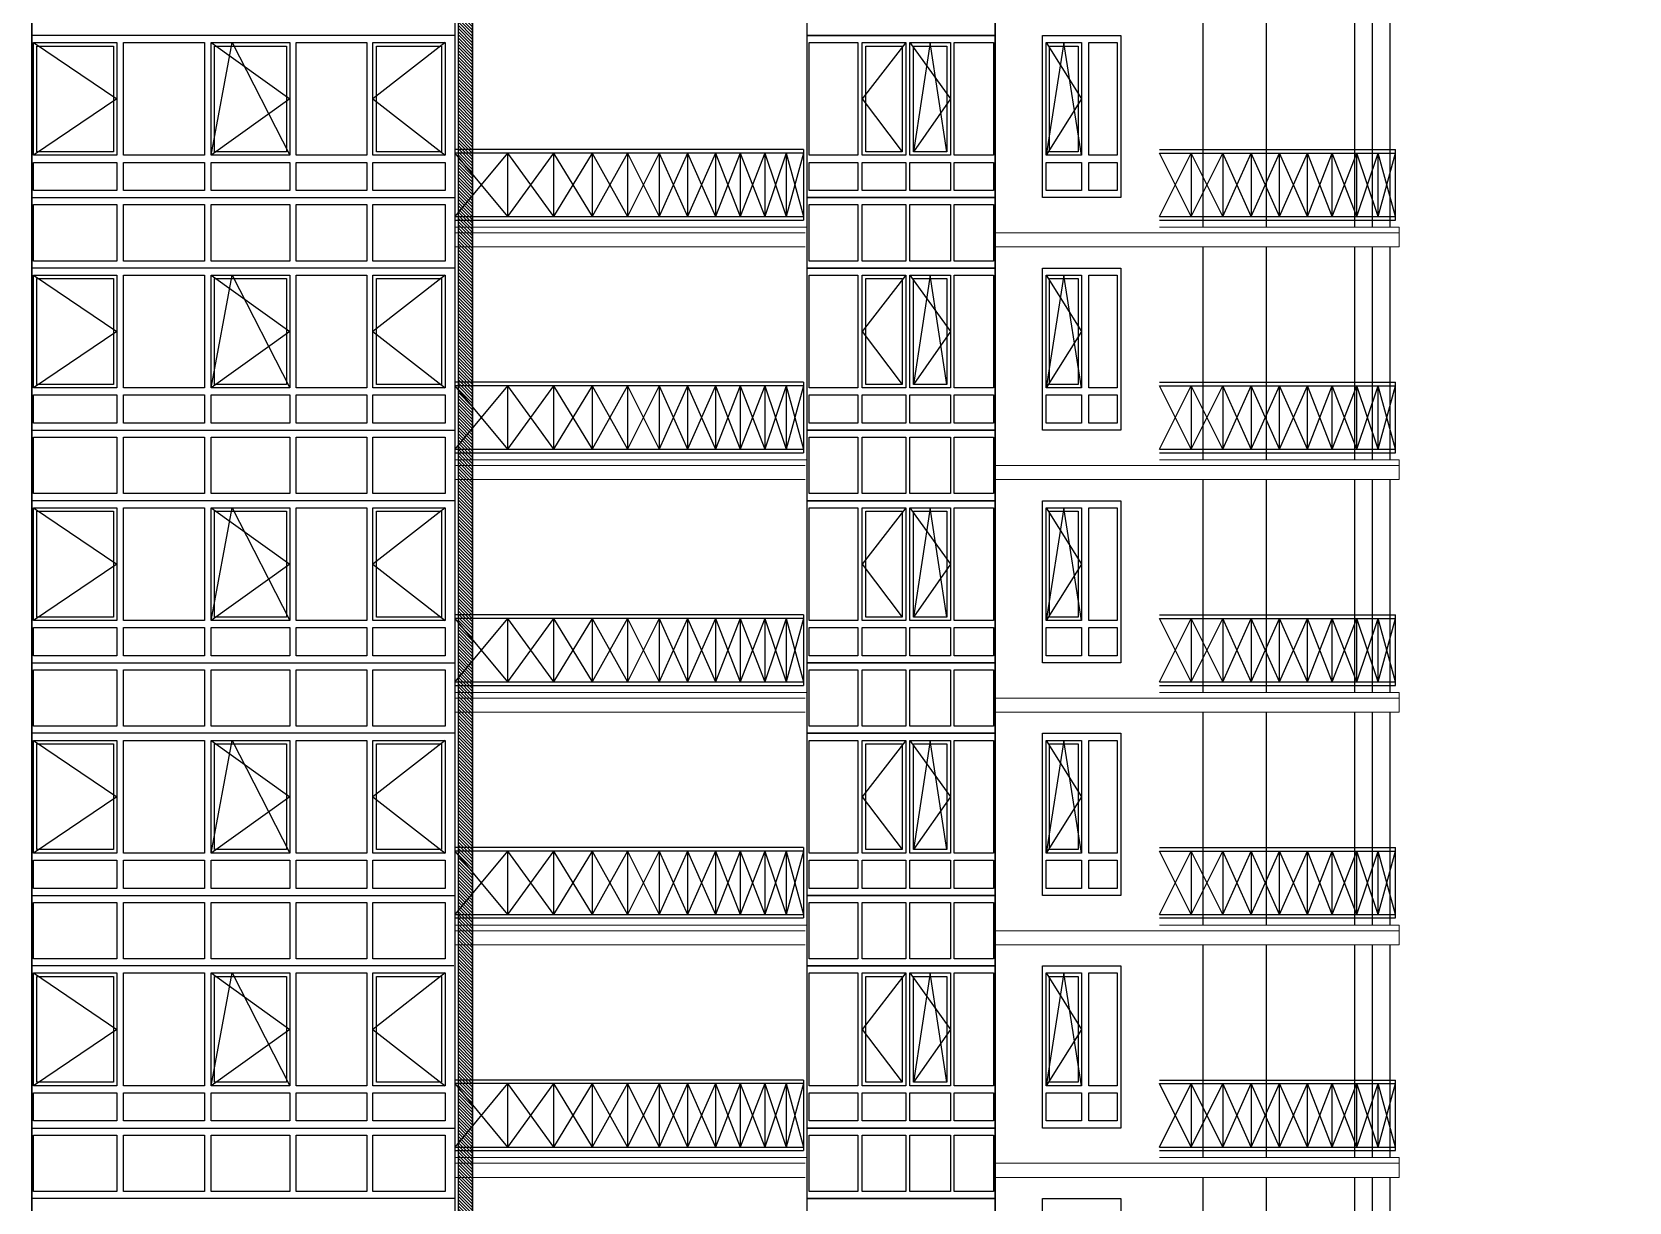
# Model space of a CAD drawing. Header units: inches. Extents: x -634 to 3638, y -6930911 to 5552.
# Drawn here: x 1497.06 to 1520.72, y 3491.44 to 3508.77 of the extents above; entities that cross this region are included whole.
import ezdxf

# ---------------------------------------------------------------- set-up
doc = ezdxf.new("R2010")
doc.units = ezdxf.units.IN
doc.header["$MEASUREMENT"] = 0
doc.linetypes.add('DASHED2', pattern=[9.525, 6.35, -3.175])
doc.layers.add('ELEV', color=134, linetype='Continuous', lineweight=18)
doc.layers.add('WALL_1', color=11, linetype='Continuous', lineweight=15)
for name, color, linetype in [('OGRAJDENIYE', 255, 'Continuous'), ('Okno', 150, 'Continuous'), ('WALL', 243, 'Continuous')]:
    doc.layers.add(name, color=color, linetype=linetype)

msp = doc.modelspace()

# ---------------------------------------------------------------- hatches: boundary and pattern name
at = {"layer": 'ELEV', "linetype": 'Continuous'}
h = msp.add_hatch(dxfattribs=at)
h.set_pattern_fill('ANSI31', color=256, scale=0.01044, style=0)
h.set_pattern_definition([(45, (1262.311104, 3366.587935), (-0.02343928418428, 0.02343928418428), [])])
edge = h.paths.add_edge_path()
edge.add_ellipse((1445.78234, 3471.96182), major_axis=(0, 6932302.83262), ratio=0.00000001506, start_angle=89.999976115149, end_angle=270.000023884851)
edge.add_line((1445.67794, 3474.85168), (1445.67794, 3528.48347))
edge.add_line((1445.67794, 3528.48347), (1445.88675, 3528.48347))
edge.add_line((1445.88675, 3528.48347), (1445.88675, 3474.85168))
h = msp.add_hatch(dxfattribs=at)
h.set_pattern_fill('ANSI31', color=256, scale=0.01044, angle=180, style=0)
h.set_pattern_definition([(135, (1624.855094, 3366.524892), (0.023439284, 0.023439284), [])])
h.paths.add_polyline_path([(1502.46179, 3523.15923), (1503.37319, 3522.87027), (1503.37319, 3474.78864), (1503.58199, 3474.78864), (1503.58199, 3523.02312), (1502.6706, 3523.31207)])

# ---------------------------------------------------------------- linework, layer by layer
at = {"layer": 'ELEV', "linetype": 'Continuous', "flags": 128}
for points in [[(1503.58199, 3523.02312, 0.02088, 0.02088, 0), (1503.58199, 3474.78864, 0, 0, 0)], [(1503.37319, 3522.87027, 0.02088, 0.02088, 0), (1503.37319, 3474.78864, 0, 0, 0)]]:
    msp.add_lwpolyline(points, format="xyseb", dxfattribs=at)
at = {"layer": 'OGRAJDENIYE', "color": 7}
for p, q in [((1508.48766, 3507.02848), (1503.31968, 3507.02848)), ((1508.48766, 3506.97628), (1503.31968, 3506.97628)), ((1504.10271, 3506.97628), (1503.31968, 3506.03665)), ((1503.31968, 3506.97628), (1504.10271, 3506.03665)), ((1504.10271, 3506.97628), (1504.10271, 3506.03665)), ((1504.78133, 3506.97628), (1504.10271, 3506.03665)), ((1504.10271, 3506.97628), (1504.78133, 3506.03665)), ((1504.78133, 3506.97628), (1504.78133, 3506.03665)), ((1504.78133, 3506.97628), (1505.35555, 3506.03665)), ((1505.35557, 3506.97626), (1504.78133, 3506.03665)), ((1505.35555, 3506.97628), (1505.35555, 3506.03665)), ((1505.87757, 3506.97628), (1505.35555, 3506.03665)), ((1505.35555, 3506.97628), (1505.87757, 3506.03665)), ((1505.87757, 3506.97628), (1505.87757, 3506.03665)), ((1506.34739, 3506.97628), (1505.87757, 3506.03665)), ((1505.87757, 3506.97628), (1506.34757, 3506.03722)), ((1506.34739, 3506.97628), (1506.34739, 3506.03665)), ((1506.765, 3506.97628), (1506.34739, 3506.03682)), ((1506.34739, 3506.97628), (1506.765, 3506.03665)), ((1506.765, 3506.97628), (1506.765, 3506.03665)), ((1507.18262, 3506.97628), (1506.765, 3506.03665)), ((1506.765, 3506.97628), (1507.18262, 3506.03665)), ((1507.18262, 3506.97628), (1507.18262, 3506.03665)), ((1507.54803, 3506.97628), (1507.18262, 3506.03665)), ((1507.18262, 3506.97628), (1507.54803, 3506.03665)), ((1507.54803, 3506.97628), (1507.54803, 3506.03665)), ((1507.91344, 3506.97628), (1507.54803, 3506.03665)), ((1507.54803, 3506.97628), (1507.91344, 3506.03665)), ((1507.91344, 3506.97628), (1507.91344, 3506.04478)), ((1508.22665, 3506.97628), (1507.91344, 3506.03665)), ((1507.91344, 3506.97628), (1508.22665, 3506.03665)), ((1508.22665, 3506.97628), (1508.22665, 3506.03665)), ((1508.48766, 3506.97628), (1508.22665, 3506.03665)), ((1508.22665, 3506.97628), (1508.48766, 3506.03665)), ((1508.48766, 3507.02848), (1508.48766, 3505.98445)), ((1503.31968, 3506.03665), (1508.48766, 3506.03665)), ((1503.31968, 3505.98445), (1508.48766, 3505.98445)), ((1508.48766, 3503.58316), (1503.31968, 3503.58316)), ((1508.48766, 3503.53096), (1503.31968, 3503.53096)), ((1504.10271, 3503.53096), (1503.31968, 3502.59133)), ((1503.31968, 3503.53096), (1504.10271, 3502.59133)), ((1504.10271, 3503.53096), (1504.10271, 3502.59133)), ((1504.78133, 3503.53096), (1504.10271, 3502.59133)), ((1504.10271, 3503.53096), (1504.78133, 3502.59133)), ((1504.78133, 3503.53096), (1504.78133, 3502.59133)), ((1504.78133, 3503.53096), (1505.35555, 3502.59133)), ((1505.35557, 3503.53094), (1504.78133, 3502.59133)), ((1505.35555, 3503.53096), (1505.35555, 3502.59133)), ((1505.87757, 3503.53096), (1505.35555, 3502.59133)), ((1505.35555, 3503.53096), (1505.87757, 3502.59133)), ((1505.87757, 3503.53096), (1505.87757, 3502.59133)), ((1506.34739, 3503.53096), (1505.87757, 3502.59133)), ((1505.87757, 3503.53096), (1506.34757, 3502.5919)), ((1506.34739, 3503.53096), (1506.34739, 3502.59133)), ((1506.765, 3503.53096), (1506.34739, 3502.5915)), ((1506.34739, 3503.53096), (1506.765, 3502.59133)), ((1506.765, 3503.53096), (1506.765, 3502.59133)), ((1507.18262, 3503.53096), (1506.765, 3502.59133)), ((1506.765, 3503.53096), (1507.18262, 3502.59133)), ((1507.18262, 3503.53096), (1507.18262, 3502.59133)), ((1507.54803, 3503.53096), (1507.18262, 3502.59133)), ((1507.18262, 3503.53096), (1507.54803, 3502.59133)), ((1507.54803, 3503.53096), (1507.54803, 3502.59133)), ((1507.91344, 3503.53096), (1507.54803, 3502.59133)), ((1507.54803, 3503.53096), (1507.91344, 3502.59133)), ((1507.91344, 3503.53096), (1507.91344, 3502.59946)), ((1508.22665, 3503.53096), (1507.91344, 3502.59133)), ((1507.91344, 3503.53096), (1508.22665, 3502.59133)), ((1508.22665, 3503.53096), (1508.22665, 3502.59133)), ((1508.48766, 3503.53096), (1508.22665, 3502.59133)), ((1508.22665, 3503.53096), (1508.48766, 3502.59133)), ((1508.48766, 3503.58316), (1508.48766, 3502.53913)), ((1503.31968, 3502.59133), (1508.48766, 3502.59133)), ((1503.31968, 3502.53913), (1508.48766, 3502.53913)), ((1508.48766, 3500.13784), (1503.31968, 3500.13784)), ((1508.48766, 3500.08564), (1503.31968, 3500.08564)), ((1504.10271, 3500.08564), (1503.31968, 3499.14601)), ((1503.31968, 3500.08564), (1504.10271, 3499.14601)), ((1504.10271, 3500.08564), (1504.10271, 3499.14601)), ((1504.78133, 3500.08564), (1504.10271, 3499.14601)), ((1504.10271, 3500.08564), (1504.78133, 3499.14601)), ((1504.78133, 3500.08564), (1504.78133, 3499.14601)), ((1504.78133, 3500.08564), (1505.35555, 3499.14601)), ((1505.35557, 3500.08562), (1504.78133, 3499.14601)), ((1505.35555, 3500.08564), (1505.35555, 3499.14601)), ((1505.87757, 3500.08564), (1505.35555, 3499.14601)), ((1505.35555, 3500.08564), (1505.87757, 3499.14601)), ((1505.87757, 3500.08564), (1505.87757, 3499.14601)), ((1506.34739, 3500.08564), (1505.87757, 3499.14601)), ((1505.87757, 3500.08564), (1506.34757, 3499.14658)), ((1506.34739, 3500.08564), (1506.34739, 3499.14601)), ((1506.765, 3500.08564), (1506.34739, 3499.14618)), ((1506.34739, 3500.08564), (1506.765, 3499.14601)), ((1506.765, 3500.08564), (1506.765, 3499.14601)), ((1507.18262, 3500.08564), (1506.765, 3499.14601)), ((1506.765, 3500.08564), (1507.18262, 3499.14601)), ((1507.18262, 3500.08564), (1507.18262, 3499.14601)), ((1507.54803, 3500.08564), (1507.18262, 3499.14601)), ((1507.18262, 3500.08564), (1507.54803, 3499.14601)), ((1507.54803, 3500.08564), (1507.54803, 3499.14601)), ((1507.91344, 3500.08564), (1507.54803, 3499.14601)), ((1507.54803, 3500.08564), (1507.91344, 3499.14601)), ((1507.91344, 3500.08564), (1507.91344, 3499.15414)), ((1508.22665, 3500.08564), (1507.91344, 3499.14601)), ((1507.91344, 3500.08564), (1508.22665, 3499.14601)), ((1508.22665, 3500.08564), (1508.22665, 3499.14601)), ((1508.48766, 3500.08564), (1508.22665, 3499.14601)), ((1508.22665, 3500.08564), (1508.48766, 3499.14601)), ((1508.48766, 3500.13784), (1508.48766, 3499.09381)), ((1503.31968, 3499.14601), (1508.48766, 3499.14601)), ((1503.31968, 3499.09381), (1508.48766, 3499.09381)), ((1508.48766, 3496.69252), (1503.31968, 3496.69252)), ((1508.48766, 3496.64032), (1503.31968, 3496.64032)), ((1504.10271, 3496.64032), (1503.31968, 3495.70069)), ((1503.31968, 3496.64032), (1504.10271, 3495.70069)), ((1504.10271, 3496.64032), (1504.10271, 3495.70069)), ((1504.78133, 3496.64032), (1504.10271, 3495.70069)), ((1504.10271, 3496.64032), (1504.78133, 3495.70069)), ((1504.78133, 3496.64032), (1504.78133, 3495.70069)), ((1504.78133, 3496.64032), (1505.35555, 3495.70069)), ((1505.35557, 3496.6403), (1504.78133, 3495.70069)), ((1505.35555, 3496.64032), (1505.35555, 3495.70069)), ((1505.87757, 3496.64032), (1505.35555, 3495.70069)), ((1505.35555, 3496.64032), (1505.87757, 3495.70069)), ((1505.87757, 3496.64032), (1505.87757, 3495.70069)), ((1506.34739, 3496.64032), (1505.87757, 3495.70069)), ((1505.87757, 3496.64032), (1506.34757, 3495.70126)), ((1506.34739, 3496.64032), (1506.34739, 3495.70069)), ((1506.765, 3496.64032), (1506.34739, 3495.70086)), ((1506.34739, 3496.64032), (1506.765, 3495.70069)), ((1506.765, 3496.64032), (1506.765, 3495.70069)), ((1507.18262, 3496.64032), (1506.765, 3495.70069)), ((1506.765, 3496.64032), (1507.18262, 3495.70069)), ((1507.18262, 3496.64032), (1507.18262, 3495.70069)), ((1507.54803, 3496.64032), (1507.18262, 3495.70069)), ((1507.18262, 3496.64032), (1507.54803, 3495.70069)), ((1507.54803, 3496.64032), (1507.54803, 3495.70069)), ((1507.91344, 3496.64032), (1507.54803, 3495.70069)), ((1507.54803, 3496.64032), (1507.91344, 3495.70069)), ((1507.91344, 3496.64032), (1507.91344, 3495.70882)), ((1508.22665, 3496.64032), (1507.91344, 3495.70069)), ((1507.91344, 3496.64032), (1508.22665, 3495.70069)), ((1508.22665, 3496.64032), (1508.22665, 3495.70069)), ((1508.48766, 3496.64032), (1508.22665, 3495.70069)), ((1508.22665, 3496.64032), (1508.48766, 3495.70069)), ((1508.48766, 3496.69252), (1508.48766, 3495.64849)), ((1503.31968, 3495.70069), (1508.48766, 3495.70069)), ((1503.31968, 3495.64849), (1508.48766, 3495.64849)), ((1508.48766, 3493.2472), (1503.31968, 3493.2472)), ((1508.48766, 3493.2472), (1508.48766, 3492.20317)), ((1508.48766, 3493.195), (1503.31968, 3493.195)), ((1504.10271, 3493.195), (1503.31968, 3492.25537)), ((1503.31968, 3493.195), (1504.10271, 3492.25537)), ((1504.10271, 3493.195), (1504.10271, 3492.25537)), ((1504.78133, 3493.195), (1504.10271, 3492.25537)), ((1504.10271, 3493.195), (1504.78133, 3492.25537)), ((1504.78133, 3493.195), (1504.78133, 3492.25537)), ((1504.78133, 3493.195), (1505.35555, 3492.25537)), ((1505.35557, 3493.19498), (1504.78133, 3492.25537)), ((1505.35555, 3493.195), (1505.35555, 3492.25537)), ((1505.87757, 3493.195), (1505.35555, 3492.25537)), ((1505.35555, 3493.195), (1505.87757, 3492.25537)), ((1505.87757, 3493.195), (1505.87757, 3492.25537)), ((1506.34739, 3493.195), (1505.87757, 3492.25537)), ((1505.87757, 3493.195), (1506.34757, 3492.25594)), ((1506.34739, 3493.195), (1506.34739, 3492.25537)), ((1506.765, 3493.195), (1506.34739, 3492.25554)), ((1506.34739, 3493.195), (1506.765, 3492.25537)), ((1506.765, 3493.195), (1506.765, 3492.25537)), ((1507.18262, 3493.195), (1506.765, 3492.25537)), ((1506.765, 3493.195), (1507.18262, 3492.25537)), ((1507.18262, 3493.195), (1507.18262, 3492.25537)), ((1507.54803, 3493.195), (1507.18262, 3492.25537)), ((1507.18262, 3493.195), (1507.54803, 3492.25537)), ((1507.54803, 3493.195), (1507.54803, 3492.25537)), ((1507.91344, 3493.195), (1507.54803, 3492.25537)), ((1507.54803, 3493.195), (1507.91344, 3492.25537)), ((1507.91344, 3493.195), (1507.91344, 3492.2635)), ((1508.22665, 3493.195), (1507.91344, 3492.25537)), ((1507.91344, 3493.195), (1508.22665, 3492.25537)), ((1508.22665, 3493.195), (1508.22665, 3492.25537)), ((1508.48766, 3493.195), (1508.22665, 3492.25537)), ((1508.22665, 3493.195), (1508.48766, 3492.25537)), ((1503.31968, 3492.25537), (1508.48766, 3492.25537)), ((1503.31968, 3492.20317), (1508.48766, 3492.20317))]:
    msp.add_line(p, q, dxfattribs=at)
at = {"layer": 'OGRAJDENIYE', "color": 7, "linetype": 'Continuous'}
for p, q in [((1513.76005, 3507.02848), (1517.25749, 3507.02848)), ((1513.76005, 3506.97628), (1517.25749, 3506.97628)), ((1514.22989, 3506.03665), (1513.76005, 3506.97628)), ((1513.76005, 3506.03665), (1514.22989, 3506.97628)), ((1514.22989, 3506.97628), (1514.22989, 3506.03665)), ((1514.22989, 3506.03665), (1514.6997, 3506.97628)), ((1514.6997, 3506.03665), (1514.22989, 3506.97628)), ((1514.6997, 3506.97628), (1514.6997, 3506.03665)), ((1514.6997, 3506.03665), (1515.11732, 3506.97628)), ((1515.11732, 3506.03665), (1514.6997, 3506.97628)), ((1515.11732, 3506.03665), (1515.53493, 3506.97628)), ((1515.53493, 3506.03665), (1515.11732, 3506.97628)), ((1515.11732, 3506.97628), (1515.11732, 3506.03665)), ((1515.53493, 3506.03665), (1515.53493, 3506.97628)), ((1515.53493, 3506.03665), (1515.95255, 3506.97628)), ((1515.95255, 3506.03665), (1515.53493, 3506.97628)), ((1515.95255, 3506.03665), (1515.95255, 3506.97628)), ((1515.95255, 3506.03665), (1516.31796, 3506.97628)), ((1516.31796, 3506.03665), (1515.95255, 3506.97628)), ((1516.31796, 3506.03665), (1516.31796, 3506.97628)), ((1516.31796, 3506.03665), (1516.68337, 3506.97628)), ((1516.68337, 3506.03665), (1516.31796, 3506.97628)), ((1516.68337, 3506.03665), (1516.68337, 3506.97628)), ((1516.68337, 3506.03665), (1516.99658, 3506.97628)), ((1516.99658, 3506.03665), (1516.68337, 3506.97628)), ((1516.99658, 3506.03665), (1516.99658, 3506.97628)), ((1516.99658, 3506.03665), (1517.25749, 3506.97628)), ((1517.25749, 3506.03665), (1516.99658, 3506.97628)), ((1517.25749, 3505.98445), (1517.25749, 3507.02848)), ((1513.76005, 3506.03665), (1517.25749, 3506.03665)), ((1513.76005, 3505.98445), (1517.25749, 3505.98445)), ((1513.76005, 3503.58316), (1517.25749, 3503.58316)), ((1513.76005, 3503.53096), (1517.25749, 3503.53096)), ((1514.22989, 3502.59133), (1513.76005, 3503.53096)), ((1513.76005, 3502.59133), (1514.22989, 3503.53096)), ((1514.22989, 3503.53096), (1514.22989, 3502.59133)), ((1514.22989, 3502.59133), (1514.6997, 3503.53096)), ((1514.6997, 3502.59133), (1514.22989, 3503.53096)), ((1514.6997, 3503.53096), (1514.6997, 3502.59133)), ((1514.6997, 3502.59133), (1515.11732, 3503.53096)), ((1515.11732, 3502.59133), (1514.6997, 3503.53096)), ((1515.11732, 3502.59133), (1515.53493, 3503.53096)), ((1515.53493, 3502.59133), (1515.11732, 3503.53096)), ((1515.11732, 3503.53096), (1515.11732, 3502.59133)), ((1515.53493, 3502.59133), (1515.53493, 3503.53096)), ((1515.53493, 3502.59133), (1515.95255, 3503.53096)), ((1515.95255, 3502.59133), (1515.53493, 3503.53096)), ((1515.95255, 3502.59133), (1515.95255, 3503.53096)), ((1515.95255, 3502.59133), (1516.31796, 3503.53096)), ((1516.31796, 3502.59133), (1515.95255, 3503.53096)), ((1516.31796, 3502.59133), (1516.31796, 3503.53096)), ((1516.31796, 3502.59133), (1516.68337, 3503.53096)), ((1516.68337, 3502.59133), (1516.31796, 3503.53096)), ((1516.68337, 3502.59133), (1516.68337, 3503.53096)), ((1516.68337, 3502.59133), (1516.99658, 3503.53096)), ((1516.99658, 3502.59133), (1516.68337, 3503.53096)), ((1516.99658, 3502.59133), (1516.99658, 3503.53096)), ((1516.99658, 3502.59133), (1517.25749, 3503.53096)), ((1517.25749, 3502.59133), (1516.99658, 3503.53096)), ((1517.25749, 3502.53913), (1517.25749, 3503.58316)), ((1513.76005, 3502.59133), (1517.25749, 3502.59133)), ((1513.76005, 3502.53913), (1517.25749, 3502.53913)), ((1513.76005, 3500.13784), (1517.25749, 3500.13784)), ((1513.76005, 3500.08564), (1517.25749, 3500.08564)), ((1514.22989, 3499.14601), (1513.76005, 3500.08564)), ((1513.76005, 3499.14601), (1514.22989, 3500.08564)), ((1514.22989, 3500.08564), (1514.22989, 3499.14601)), ((1514.22989, 3499.14601), (1514.6997, 3500.08564)), ((1514.6997, 3499.14601), (1514.22989, 3500.08564)), ((1514.6997, 3500.08564), (1514.6997, 3499.14601)), ((1514.6997, 3499.14601), (1515.11732, 3500.08564)), ((1515.11732, 3499.14601), (1514.6997, 3500.08564)), ((1515.11732, 3499.14601), (1515.53493, 3500.08564)), ((1515.53493, 3499.14601), (1515.11732, 3500.08564)), ((1515.11732, 3500.08564), (1515.11732, 3499.14601)), ((1515.53493, 3499.14601), (1515.53493, 3500.08564)), ((1515.53493, 3499.14601), (1515.95255, 3500.08564)), ((1515.95255, 3499.14601), (1515.53493, 3500.08564)), ((1515.95255, 3499.14601), (1515.95255, 3500.08564)), ((1515.95255, 3499.14601), (1516.31796, 3500.08564)), ((1516.31796, 3499.14601), (1515.95255, 3500.08564)), ((1516.31796, 3499.14601), (1516.31796, 3500.08564)), ((1516.31796, 3499.14601), (1516.68337, 3500.08564)), ((1516.68337, 3499.14601), (1516.31796, 3500.08564)), ((1516.68337, 3499.14601), (1516.68337, 3500.08564)), ((1516.68337, 3499.14601), (1516.99658, 3500.08564)), ((1516.99658, 3499.14601), (1516.68337, 3500.08564)), ((1516.99658, 3499.14601), (1516.99658, 3500.08564)), ((1516.99658, 3499.14601), (1517.25749, 3500.08564)), ((1517.25749, 3499.14601), (1516.99658, 3500.08564)), ((1517.25749, 3499.09381), (1517.25749, 3500.13784)), ((1513.76005, 3499.14601), (1517.25749, 3499.14601)), ((1513.76005, 3499.09381), (1517.25749, 3499.09381)), ((1513.76005, 3496.69252), (1517.25749, 3496.69252)), ((1513.76005, 3496.64032), (1517.25749, 3496.64032)), ((1514.22989, 3495.70069), (1513.76005, 3496.64032)), ((1513.76005, 3495.70069), (1514.22989, 3496.64032)), ((1514.22989, 3496.64032), (1514.22989, 3495.70069)), ((1514.22989, 3495.70069), (1514.6997, 3496.64032)), ((1514.6997, 3495.70069), (1514.22989, 3496.64032)), ((1514.6997, 3496.64032), (1514.6997, 3495.70069)), ((1514.6997, 3495.70069), (1515.11732, 3496.64032)), ((1515.11732, 3495.70069), (1514.6997, 3496.64032)), ((1515.11732, 3495.70069), (1515.53493, 3496.64032)), ((1515.53493, 3495.70069), (1515.11732, 3496.64032)), ((1515.11732, 3496.64032), (1515.11732, 3495.70069)), ((1515.53493, 3495.70069), (1515.53493, 3496.64032)), ((1515.53493, 3495.70069), (1515.95255, 3496.64032)), ((1515.95255, 3495.70069), (1515.53493, 3496.64032)), ((1515.95255, 3495.70069), (1515.95255, 3496.64032)), ((1515.95255, 3495.70069), (1516.31796, 3496.64032)), ((1516.31796, 3495.70069), (1515.95255, 3496.64032)), ((1516.31796, 3495.70069), (1516.31796, 3496.64032)), ((1516.31796, 3495.70069), (1516.68337, 3496.64032)), ((1516.68337, 3495.70069), (1516.31796, 3496.64032)), ((1516.68337, 3495.70069), (1516.68337, 3496.64032)), ((1516.68337, 3495.70069), (1516.99658, 3496.64032)), ((1516.99658, 3495.70069), (1516.68337, 3496.64032)), ((1516.99658, 3495.70069), (1516.99658, 3496.64032)), ((1516.99658, 3495.70069), (1517.25749, 3496.64032)), ((1517.25749, 3495.70069), (1516.99658, 3496.64032)), ((1517.25749, 3495.64849), (1517.25749, 3496.69252)), ((1513.76005, 3495.70069), (1517.25749, 3495.70069)), ((1513.76005, 3495.64849), (1517.25749, 3495.64849)), ((1513.76005, 3493.2472), (1517.25749, 3493.2472)), ((1517.25749, 3492.20317), (1517.25749, 3493.2472)), ((1513.76005, 3493.195), (1517.25749, 3493.195)), ((1514.22989, 3492.25537), (1513.76005, 3493.195)), ((1513.76005, 3492.25537), (1514.22989, 3493.195)), ((1514.22989, 3493.195), (1514.22989, 3492.25537)), ((1514.22989, 3492.25537), (1514.6997, 3493.195)), ((1514.6997, 3492.25537), (1514.22989, 3493.195)), ((1514.6997, 3493.195), (1514.6997, 3492.25537)), ((1514.6997, 3492.25537), (1515.11732, 3493.195)), ((1515.11732, 3492.25537), (1514.6997, 3493.195)), ((1515.11732, 3492.25537), (1515.53493, 3493.195)), ((1515.53493, 3492.25537), (1515.11732, 3493.195)), ((1515.11732, 3493.195), (1515.11732, 3492.25537)), ((1515.53493, 3492.25537), (1515.53493, 3493.195)), ((1515.53493, 3492.25537), (1515.95255, 3493.195)), ((1515.95255, 3492.25537), (1515.53493, 3493.195)), ((1515.95255, 3492.25537), (1515.95255, 3493.195)), ((1515.95255, 3492.25537), (1516.31796, 3493.195)), ((1516.31796, 3492.25537), (1515.95255, 3493.195)), ((1516.31796, 3492.25537), (1516.31796, 3493.195)), ((1516.31796, 3492.25537), (1516.68337, 3493.195)), ((1516.68337, 3492.25537), (1516.31796, 3493.195)), ((1516.68337, 3492.25537), (1516.68337, 3493.195)), ((1516.68337, 3492.25537), (1516.99658, 3493.195)), ((1516.99658, 3492.25537), (1516.68337, 3493.195)), ((1516.99658, 3492.25537), (1516.99658, 3493.195)), ((1516.99658, 3492.25537), (1517.25749, 3493.195)), ((1517.25749, 3492.25537), (1516.99658, 3493.195)), ((1513.76005, 3492.25537), (1517.25749, 3492.25537)), ((1513.76005, 3492.20317), (1517.25749, 3492.20317))]:
    msp.add_line(p, q, dxfattribs=at)
at = {"layer": 'Okno', "color": 7, "linetype": 'DASHED2', "ltscale": 0.4}
for p, q in [((1497.07747, 3508.61542), (1498.31415, 3507.78019)), ((1499.71, 3506.94496), (1500.02178, 3508.61542)), ((1499.71, 3508.61542), (1500.87667, 3507.78019)), ((1500.02178, 3508.61542), (1500.87667, 3506.94496)), ((1503.17549, 3508.61542), (1502.10667, 3507.78019)), ((1510.00101, 3508.61542), (1509.35694, 3507.78019)), ((1510.06195, 3508.61542), (1510.66303, 3507.78019)), ((1510.36249, 3508.61542), (1510.11731, 3506.99716)), ((1510.60766, 3506.99716), (1510.36249, 3508.61542)), ((1512.34277, 3508.61542), (1512.07915, 3506.94496)), ((1512.07915, 3508.61542), (1512.60639, 3507.78019)), ((1512.60639, 3506.94496), (1512.34277, 3508.61542)), ((1498.31415, 3507.78019), (1497.07747, 3506.94496)), ((1500.87667, 3507.78019), (1499.71, 3506.94496)), ((1502.10667, 3507.78019), (1503.17549, 3506.94496)), ((1509.35694, 3507.78019), (1509.94881, 3506.99716)), ((1510.66303, 3507.78019), (1510.11731, 3506.99716)), ((1512.60639, 3507.78019), (1512.07915, 3506.94496)), ((1497.07747, 3505.1701), (1498.31415, 3504.33487)), ((1499.71, 3503.49964), (1500.02178, 3505.1701)), ((1499.71, 3505.1701), (1500.87667, 3504.33487)), ((1500.02178, 3505.1701), (1500.87667, 3503.49964)), ((1503.17549, 3505.1701), (1502.10667, 3504.33487)), ((1510.00101, 3505.1701), (1509.35694, 3504.33487)), ((1510.06195, 3505.1701), (1510.66303, 3504.33487)), ((1510.36249, 3505.1701), (1510.11731, 3503.55184)), ((1510.60766, 3503.55184), (1510.36249, 3505.1701)), ((1512.34277, 3505.1701), (1512.07915, 3503.49964)), ((1512.07915, 3505.1701), (1512.60639, 3504.33487)), ((1512.60639, 3503.49964), (1512.34277, 3505.1701)), ((1498.31415, 3504.33487), (1497.07747, 3503.49964)), ((1500.87667, 3504.33487), (1499.71, 3503.49964)), ((1502.10667, 3504.33487), (1503.17549, 3503.49964)), ((1509.35694, 3504.33487), (1509.94881, 3503.55184)), ((1510.66303, 3504.33487), (1510.11731, 3503.55184)), ((1512.60639, 3504.33487), (1512.07915, 3503.49964)), ((1497.07747, 3501.72478), (1498.31415, 3500.88955)), ((1499.71, 3500.05432), (1500.02178, 3501.72478)), ((1499.71, 3501.72478), (1500.87667, 3500.88955)), ((1500.02178, 3501.72478), (1500.87667, 3500.05432)), ((1503.17549, 3501.72478), (1502.10667, 3500.88955)), ((1510.00101, 3501.72478), (1509.35694, 3500.88955)), ((1510.06195, 3501.72478), (1510.66303, 3500.88955)), ((1510.36249, 3501.72478), (1510.11731, 3500.10652)), ((1510.60766, 3500.10652), (1510.36249, 3501.72478)), ((1512.34277, 3501.72478), (1512.07915, 3500.05432)), ((1512.07915, 3501.72478), (1512.60639, 3500.88955)), ((1512.60639, 3500.05432), (1512.34277, 3501.72478)), ((1498.31415, 3500.88955), (1497.07747, 3500.05432)), ((1500.87667, 3500.88955), (1499.71, 3500.05432)), ((1502.10667, 3500.88955), (1503.17549, 3500.05432)), ((1509.35694, 3500.88955), (1509.94881, 3500.10652)), ((1510.66303, 3500.88955), (1510.11731, 3500.10652)), ((1512.60639, 3500.88955), (1512.07915, 3500.05432)), ((1497.07747, 3498.27946), (1498.31415, 3497.44423)), ((1499.71, 3496.609), (1500.02178, 3498.27946)), ((1499.71, 3498.27946), (1500.87667, 3497.44423)), ((1500.02178, 3498.27946), (1500.87667, 3496.609)), ((1503.17549, 3498.27946), (1502.10667, 3497.44423)), ((1510.00101, 3498.27946), (1509.35694, 3497.44423)), ((1510.06195, 3498.27946), (1510.66303, 3497.44423)), ((1510.36249, 3498.27946), (1510.11731, 3496.6612)), ((1510.60766, 3496.6612), (1510.36249, 3498.27946)), ((1512.34277, 3498.27946), (1512.07915, 3496.609)), ((1512.07915, 3498.27946), (1512.60639, 3497.44423)), ((1512.60639, 3496.609), (1512.34277, 3498.27946)), ((1498.31415, 3497.44423), (1497.07747, 3496.609)), ((1500.87667, 3497.44423), (1499.71, 3496.609)), ((1502.10667, 3497.44423), (1503.17549, 3496.609)), ((1509.35694, 3497.44423), (1509.94881, 3496.6612)), ((1510.66303, 3497.44423), (1510.11731, 3496.6612)), ((1512.60639, 3497.44423), (1512.07915, 3496.609)), ((1497.07747, 3494.83414), (1498.31415, 3493.99891)), ((1499.71, 3493.16368), (1500.02178, 3494.83414)), ((1499.71, 3494.83414), (1500.87667, 3493.99891)), ((1500.02178, 3494.83414), (1500.87667, 3493.16368)), ((1503.17549, 3494.83414), (1502.10667, 3493.99891)), ((1510.00101, 3494.83414), (1509.35694, 3493.99891)), ((1510.06195, 3494.83414), (1510.66303, 3493.99891)), ((1510.36249, 3494.83414), (1510.11731, 3493.21588)), ((1510.60766, 3493.21588), (1510.36249, 3494.83414)), ((1512.34277, 3494.83414), (1512.07915, 3493.16368)), ((1512.07915, 3494.83414), (1512.60639, 3493.99891)), ((1512.60639, 3493.16368), (1512.34277, 3494.83414)), ((1498.31415, 3493.99891), (1497.07747, 3493.16368)), ((1500.87667, 3493.99891), (1499.71, 3493.16368)), ((1502.10667, 3493.99891), (1503.17549, 3493.16368)), ((1509.35694, 3493.99891), (1509.94881, 3493.21588)), ((1510.66303, 3493.99891), (1510.11731, 3493.21588)), ((1512.60639, 3493.99891), (1512.07915, 3493.16368))]:
    msp.add_line(p, q, dxfattribs=at)
at = {"layer": 'Okno', "color": 7, "linetype": 'Continuous'}
msp.add_lwpolyline([(1497.05547, 3522.81431), (1503.31968, 3522.81431), (1503.31968, 3475.31066), (1497.05547, 3475.31066)], close=True, dxfattribs=at)
at = {"layer": 'Okno', "color": 7}
for points in [[(1503.31968, 3508.71982), (1497.05547, 3508.71982), (1497.05547, 3509.76386), (1503.31968, 3509.76386)], [(1503.31968, 3505.2745), (1497.05547, 3505.2745), (1497.05547, 3506.31854), (1503.31968, 3506.31854)], [(1503.31968, 3501.82918), (1497.05547, 3501.82918), (1497.05547, 3502.87322), (1503.31968, 3502.87322)], [(1503.31968, 3498.38386), (1497.05547, 3498.38386), (1497.05547, 3499.4279), (1503.31968, 3499.4279)], [(1503.30531, 3494.93854), (1497.05547, 3494.93854), (1497.05547, 3495.98258), (1503.31968, 3495.98258)], [(1503.31968, 3491.49322), (1497.05547, 3491.49322), (1497.05547, 3492.53726), (1503.31968, 3492.53726)]]:
    msp.add_lwpolyline(points, dxfattribs=at)
for points in [[(1508.53987, 3509.76386), (1511.32721, 3509.76386), (1511.32721, 3508.71982), (1508.53987, 3508.71982)], [(1497.07747, 3508.61542), (1498.31415, 3508.61542), (1498.31415, 3506.94496), (1497.07747, 3506.94496)], [(1498.41271, 3508.61542), (1499.61335, 3508.61542), (1499.61335, 3506.94496), (1498.41271, 3506.94496)], [(1499.71, 3508.61542), (1500.87667, 3508.61542), (1500.87667, 3506.94496), (1499.71, 3506.94496)], [(1500.9706, 3508.61542), (1502.01464, 3508.61542), (1502.01464, 3506.94496), (1500.9706, 3506.94496)], [(1502.10667, 3508.61542), (1503.17549, 3508.61542), (1503.17549, 3506.94496), (1502.10667, 3506.94496)], [(1508.53987, 3508.71982), (1511.32721, 3508.71982), (1511.32721, 3506.31854), (1508.53987, 3506.31854)], [(1508.57121, 3508.61542), (1509.29186, 3508.61542), (1509.29186, 3506.94496), (1508.57121, 3506.94496)], [(1509.35694, 3508.61542), (1510.00101, 3508.61542), (1510.00101, 3506.94496), (1509.35694, 3506.94496)], [(1510.06195, 3508.61542), (1510.66303, 3508.61542), (1510.66303, 3506.94496), (1510.06195, 3506.94496)], [(1510.71961, 3508.61542), (1511.30251, 3508.61542), (1511.30251, 3506.94496), (1510.71961, 3506.94496)], [(1512.02695, 3508.71982), (1513.18583, 3508.71982), (1513.18583, 3506.31854), (1512.02695, 3506.31854)], [(1512.07915, 3508.61542), (1512.60639, 3508.61542), (1512.60639, 3506.94496), (1512.07915, 3506.94496)], [(1512.71079, 3508.61542), (1513.13363, 3508.61542), (1513.13363, 3506.94496), (1512.71079, 3506.94496)], [(1497.12967, 3508.56322), (1498.26195, 3508.56322), (1498.26195, 3506.99716), (1497.12967, 3506.99716), (1497.12967, 3508.56322)], [(1499.7622, 3508.56322), (1500.82447, 3508.56322), (1500.82447, 3506.99716), (1499.7622, 3506.99716), (1499.7622, 3508.56322)], [(1502.15887, 3508.56322), (1503.12329, 3508.56322), (1503.12329, 3506.99716), (1502.15887, 3506.99716), (1502.15887, 3508.56322)], [(1509.40914, 3508.56322), (1509.94881, 3508.56322), (1509.94881, 3506.99716), (1509.40914, 3506.99716), (1509.40914, 3508.56322)], [(1510.11415, 3508.56322), (1510.61082, 3508.56322), (1510.61082, 3506.99716), (1510.11415, 3506.99716), (1510.11415, 3508.56322)], [(1512.13135, 3508.56322), (1512.55418, 3508.56322), (1512.55418, 3506.99716), (1512.13135, 3506.99716), (1512.13135, 3508.56322)], [(1497.07747, 3506.84056), (1498.31415, 3506.84056), (1498.31415, 3506.42294), (1497.07747, 3506.42294)], [(1498.41271, 3506.84056), (1499.61335, 3506.84056), (1499.61335, 3506.42294), (1498.41271, 3506.42294)], [(1499.71, 3506.84056), (1500.87667, 3506.84056), (1500.87667, 3506.42294), (1499.71, 3506.42294)], [(1500.9706, 3506.84056), (1502.01464, 3506.84056), (1502.01464, 3506.42294), (1500.9706, 3506.42294)], [(1502.10667, 3506.84056), (1503.17549, 3506.84056), (1503.17549, 3506.42294), (1502.10667, 3506.42294)], [(1508.57121, 3506.84056), (1509.29186, 3506.84056), (1509.29186, 3506.42294), (1508.57121, 3506.42294)], [(1509.35694, 3506.84056), (1510.00101, 3506.84056), (1510.00101, 3506.42294), (1509.35694, 3506.42294)], [(1510.06195, 3506.84056), (1510.66303, 3506.84056), (1510.66303, 3506.42294), (1510.06195, 3506.42294)], [(1510.71961, 3506.84056), (1511.30251, 3506.84056), (1511.30251, 3506.42294), (1510.71961, 3506.42294)], [(1512.07915, 3506.84056), (1512.60639, 3506.84056), (1512.60639, 3506.42294), (1512.07915, 3506.42294)], [(1512.71079, 3506.84056), (1513.13363, 3506.84056), (1513.13363, 3506.42294), (1512.71079, 3506.42294)], [(1497.07747, 3506.21413), (1498.31415, 3506.21413), (1498.31415, 3505.37891), (1497.07747, 3505.37891)], [(1498.41271, 3506.21413), (1499.61335, 3506.21413), (1499.61335, 3505.37891), (1498.41271, 3505.37891)], [(1499.71, 3506.21413), (1500.87667, 3506.21413), (1500.87667, 3505.37891), (1499.71, 3505.37891)], [(1500.9706, 3506.21413), (1502.01464, 3506.21413), (1502.01464, 3505.37891), (1500.9706, 3505.37891)], [(1502.10667, 3506.21413), (1503.17549, 3506.21413), (1503.17549, 3505.37891), (1502.10667, 3505.37891)], [(1508.53987, 3506.31854), (1511.32721, 3506.31854), (1511.32721, 3505.2745), (1508.53987, 3505.2745)], [(1508.57121, 3506.21413), (1509.29186, 3506.21413), (1509.29186, 3505.37891), (1508.57121, 3505.37891)], [(1509.35694, 3506.21413), (1510.00101, 3506.21413), (1510.00101, 3505.37891), (1509.35694, 3505.37891)], [(1510.06195, 3506.21413), (1510.66303, 3506.21413), (1510.66303, 3505.37891), (1510.06195, 3505.37891)], [(1510.71961, 3506.21413), (1511.30251, 3506.21413), (1511.30251, 3505.37891), (1510.71961, 3505.37891)], [(1508.53987, 3505.2745), (1511.32721, 3505.2745), (1511.32721, 3502.87322), (1508.53987, 3502.87322)], [(1512.02695, 3505.2745), (1513.18583, 3505.2745), (1513.18583, 3502.87322), (1512.02695, 3502.87322)], [(1497.07747, 3505.1701), (1498.31415, 3505.1701), (1498.31415, 3503.49964), (1497.07747, 3503.49964)], [(1497.12967, 3505.1179), (1498.26195, 3505.1179), (1498.26195, 3503.55184), (1497.12967, 3503.55184), (1497.12967, 3505.1179)], [(1498.41271, 3505.1701), (1499.61335, 3505.1701), (1499.61335, 3503.49964), (1498.41271, 3503.49964)], [(1499.71, 3505.1701), (1500.87667, 3505.1701), (1500.87667, 3503.49964), (1499.71, 3503.49964)], [(1499.7622, 3505.1179), (1500.82447, 3505.1179), (1500.82447, 3503.55184), (1499.7622, 3503.55184), (1499.7622, 3505.1179)], [(1500.9706, 3505.1701), (1502.01464, 3505.1701), (1502.01464, 3503.49964), (1500.9706, 3503.49964)], [(1502.10667, 3505.1701), (1503.17549, 3505.1701), (1503.17549, 3503.49964), (1502.10667, 3503.49964)], [(1502.15887, 3505.1179), (1503.12329, 3505.1179), (1503.12329, 3503.55184), (1502.15887, 3503.55184), (1502.15887, 3505.1179)], [(1508.57121, 3505.1701), (1509.29186, 3505.1701), (1509.29186, 3503.49964), (1508.57121, 3503.49964)], [(1509.35694, 3505.1701), (1510.00101, 3505.1701), (1510.00101, 3503.49964), (1509.35694, 3503.49964)], [(1509.40914, 3505.1179), (1509.94881, 3505.1179), (1509.94881, 3503.55184), (1509.40914, 3503.55184), (1509.40914, 3505.1179)], [(1510.06195, 3505.1701), (1510.66303, 3505.1701), (1510.66303, 3503.49964), (1510.06195, 3503.49964)], [(1510.11415, 3505.1179), (1510.61082, 3505.1179), (1510.61082, 3503.55184), (1510.11415, 3503.55184), (1510.11415, 3505.1179)], [(1510.71961, 3505.1701), (1511.30251, 3505.1701), (1511.30251, 3503.49964), (1510.71961, 3503.49964)], [(1512.07915, 3505.1701), (1512.60639, 3505.1701), (1512.60639, 3503.49964), (1512.07915, 3503.49964)], [(1512.13135, 3505.1179), (1512.55418, 3505.1179), (1512.55418, 3503.55184), (1512.13135, 3503.55184), (1512.13135, 3505.1179)], [(1512.71079, 3505.1701), (1513.13363, 3505.1701), (1513.13363, 3503.49964), (1512.71079, 3503.49964)], [(1497.07747, 3503.39524), (1498.31415, 3503.39524), (1498.31415, 3502.97762), (1497.07747, 3502.97762)], [(1498.41271, 3503.39524), (1499.61335, 3503.39524), (1499.61335, 3502.97762), (1498.41271, 3502.97762)], [(1499.71, 3503.39524), (1500.87667, 3503.39524), (1500.87667, 3502.97762), (1499.71, 3502.97762)], [(1500.9706, 3503.39524), (1502.01464, 3503.39524), (1502.01464, 3502.97762), (1500.9706, 3502.97762)], [(1502.10667, 3503.39524), (1503.17549, 3503.39524), (1503.17549, 3502.97762), (1502.10667, 3502.97762)], [(1508.57121, 3503.39524), (1509.29186, 3503.39524), (1509.29186, 3502.97762), (1508.57121, 3502.97762)], [(1509.35694, 3503.39524), (1510.00101, 3503.39524), (1510.00101, 3502.97762), (1509.35694, 3502.97762)], [(1510.06195, 3503.39524), (1510.66303, 3503.39524), (1510.66303, 3502.97762), (1510.06195, 3502.97762)], [(1510.71961, 3503.39524), (1511.30251, 3503.39524), (1511.30251, 3502.97762), (1510.71961, 3502.97762)], [(1512.07915, 3503.39524), (1512.60639, 3503.39524), (1512.60639, 3502.97762), (1512.07915, 3502.97762)], [(1512.71079, 3503.39524), (1513.13363, 3503.39524), (1513.13363, 3502.97762), (1512.71079, 3502.97762)], [(1497.07747, 3502.76881), (1498.31415, 3502.76881), (1498.31415, 3501.93359), (1497.07747, 3501.93359)], [(1498.41271, 3502.76881), (1499.61335, 3502.76881), (1499.61335, 3501.93359), (1498.41271, 3501.93359)], [(1499.71, 3502.76881), (1500.87667, 3502.76881), (1500.87667, 3501.93359), (1499.71, 3501.93359)], [(1500.9706, 3502.76881), (1502.01464, 3502.76881), (1502.01464, 3501.93359), (1500.9706, 3501.93359)], [(1502.10667, 3502.76881), (1503.17549, 3502.76881), (1503.17549, 3501.93359), (1502.10667, 3501.93359)], [(1508.53987, 3502.87322), (1511.32721, 3502.87322), (1511.32721, 3501.82918), (1508.53987, 3501.82918)], [(1508.57121, 3502.76881), (1509.29186, 3502.76881), (1509.29186, 3501.93359), (1508.57121, 3501.93359)], [(1509.35694, 3502.76881), (1510.00101, 3502.76881), (1510.00101, 3501.93359), (1509.35694, 3501.93359)], [(1510.06195, 3502.76881), (1510.66303, 3502.76881), (1510.66303, 3501.93359), (1510.06195, 3501.93359)], [(1510.71961, 3502.76881), (1511.30251, 3502.76881), (1511.30251, 3501.93359), (1510.71961, 3501.93359)], [(1497.07747, 3501.72478), (1498.31415, 3501.72478), (1498.31415, 3500.05432), (1497.07747, 3500.05432)], [(1498.41271, 3501.72478), (1499.61335, 3501.72478), (1499.61335, 3500.05432), (1498.41271, 3500.05432)], [(1499.71, 3501.72478), (1500.87667, 3501.72478), (1500.87667, 3500.05432), (1499.71, 3500.05432)], [(1500.9706, 3501.72478), (1502.01464, 3501.72478), (1502.01464, 3500.05432), (1500.9706, 3500.05432)], [(1502.10667, 3501.72478), (1503.17549, 3501.72478), (1503.17549, 3500.05432), (1502.10667, 3500.05432)], [(1508.53987, 3501.82918), (1511.32721, 3501.82918), (1511.32721, 3499.4279), (1508.53987, 3499.4279)], [(1508.57121, 3501.72478), (1509.29186, 3501.72478), (1509.29186, 3500.05432), (1508.57121, 3500.05432)], [(1509.35694, 3501.72478), (1510.00101, 3501.72478), (1510.00101, 3500.05432), (1509.35694, 3500.05432)], [(1510.06195, 3501.72478), (1510.66303, 3501.72478), (1510.66303, 3500.05432), (1510.06195, 3500.05432)], [(1510.71961, 3501.72478), (1511.30251, 3501.72478), (1511.30251, 3500.05432), (1510.71961, 3500.05432)], [(1512.02695, 3501.82918), (1513.18583, 3501.82918), (1513.18583, 3499.4279), (1512.02695, 3499.4279)], [(1512.07915, 3501.72478), (1512.60639, 3501.72478), (1512.60639, 3500.05432), (1512.07915, 3500.05432)], [(1512.71079, 3501.72478), (1513.13363, 3501.72478), (1513.13363, 3500.05432), (1512.71079, 3500.05432)], [(1497.12967, 3501.67258), (1498.26195, 3501.67258), (1498.26195, 3500.10652), (1497.12967, 3500.10652), (1497.12967, 3501.67258)], [(1499.7622, 3501.67258), (1500.82447, 3501.67258), (1500.82447, 3500.10652), (1499.7622, 3500.10652), (1499.7622, 3501.67258)], [(1502.15887, 3501.67258), (1503.12329, 3501.67258), (1503.12329, 3500.10652), (1502.15887, 3500.10652), (1502.15887, 3501.67258)], [(1509.40914, 3501.67258), (1509.94881, 3501.67258), (1509.94881, 3500.10652), (1509.40914, 3500.10652), (1509.40914, 3501.67258)], [(1510.11415, 3501.67258), (1510.61082, 3501.67258), (1510.61082, 3500.10652), (1510.11415, 3500.10652), (1510.11415, 3501.67258)], [(1512.13135, 3501.67258), (1512.55418, 3501.67258), (1512.55418, 3500.10652), (1512.13135, 3500.10652), (1512.13135, 3501.67258)], [(1497.07747, 3499.94992), (1498.31415, 3499.94992), (1498.31415, 3499.5323), (1497.07747, 3499.5323)], [(1498.41271, 3499.94992), (1499.61335, 3499.94992), (1499.61335, 3499.5323), (1498.41271, 3499.5323)], [(1499.71, 3499.94992), (1500.87667, 3499.94992), (1500.87667, 3499.5323), (1499.71, 3499.5323)], [(1500.9706, 3499.94992), (1502.01464, 3499.94992), (1502.01464, 3499.5323), (1500.9706, 3499.5323)], [(1502.10667, 3499.94992), (1503.17549, 3499.94992), (1503.17549, 3499.5323), (1502.10667, 3499.5323)], [(1508.57121, 3499.94992), (1509.29186, 3499.94992), (1509.29186, 3499.5323), (1508.57121, 3499.5323)], [(1509.35694, 3499.94992), (1510.00101, 3499.94992), (1510.00101, 3499.5323), (1509.35694, 3499.5323)], [(1510.06195, 3499.94992), (1510.66303, 3499.94992), (1510.66303, 3499.5323), (1510.06195, 3499.5323)], [(1510.71961, 3499.94992), (1511.30251, 3499.94992), (1511.30251, 3499.5323), (1510.71961, 3499.5323)], [(1512.07915, 3499.94992), (1512.60639, 3499.94992), (1512.60639, 3499.5323), (1512.07915, 3499.5323)], [(1512.71079, 3499.94992), (1513.13363, 3499.94992), (1513.13363, 3499.5323), (1512.71079, 3499.5323)], [(1508.53987, 3499.4279), (1511.32721, 3499.4279), (1511.32721, 3498.38386), (1508.53987, 3498.38386)], [(1497.07747, 3499.32349), (1498.31415, 3499.32349), (1498.31415, 3498.48827), (1497.07747, 3498.48827)], [(1498.41271, 3499.32349), (1499.61335, 3499.32349), (1499.61335, 3498.48827), (1498.41271, 3498.48827)], [(1499.71, 3499.32349), (1500.87667, 3499.32349), (1500.87667, 3498.48827), (1499.71, 3498.48827)], [(1500.9706, 3499.32349), (1502.01464, 3499.32349), (1502.01464, 3498.48827), (1500.9706, 3498.48827)], [(1502.10667, 3499.32349), (1503.17549, 3499.32349), (1503.17549, 3498.48827), (1502.10667, 3498.48827)], [(1508.57121, 3499.32349), (1509.29186, 3499.32349), (1509.29186, 3498.48827), (1508.57121, 3498.48827)], [(1509.35694, 3499.32349), (1510.00101, 3499.32349), (1510.00101, 3498.48827), (1509.35694, 3498.48827)], [(1510.06195, 3499.32349), (1510.66303, 3499.32349), (1510.66303, 3498.48827), (1510.06195, 3498.48827)], [(1510.71961, 3499.32349), (1511.30251, 3499.32349), (1511.30251, 3498.48827), (1510.71961, 3498.48827)], [(1497.07747, 3498.27946), (1498.31415, 3498.27946), (1498.31415, 3496.609), (1497.07747, 3496.609)], [(1497.12967, 3498.22726), (1498.26195, 3498.22726), (1498.26195, 3496.6612), (1497.12967, 3496.6612), (1497.12967, 3498.22726)], [(1498.41271, 3498.27946), (1499.61335, 3498.27946), (1499.61335, 3496.609), (1498.41271, 3496.609)], [(1499.71, 3498.27946), (1500.87667, 3498.27946), (1500.87667, 3496.609), (1499.71, 3496.609)], [(1499.7622, 3498.22726), (1500.82447, 3498.22726), (1500.82447, 3496.6612), (1499.7622, 3496.6612), (1499.7622, 3498.22726)], [(1500.9706, 3498.27946), (1502.01464, 3498.27946), (1502.01464, 3496.609), (1500.9706, 3496.609)], [(1502.10667, 3498.27946), (1503.17549, 3498.27946), (1503.17549, 3496.609), (1502.10667, 3496.609)], [(1502.15887, 3498.22726), (1503.12329, 3498.22726), (1503.12329, 3496.6612), (1502.15887, 3496.6612), (1502.15887, 3498.22726)], [(1508.53987, 3498.38386), (1511.32721, 3498.38386), (1511.32721, 3495.98258), (1508.53987, 3495.98258)], [(1508.57121, 3498.27946), (1509.29186, 3498.27946), (1509.29186, 3496.609), (1508.57121, 3496.609)], [(1509.35694, 3498.27946), (1510.00101, 3498.27946), (1510.00101, 3496.609), (1509.35694, 3496.609)], [(1509.40914, 3498.22726), (1509.94881, 3498.22726), (1509.94881, 3496.6612), (1509.40914, 3496.6612), (1509.40914, 3498.22726)], [(1510.06195, 3498.27946), (1510.66303, 3498.27946), (1510.66303, 3496.609), (1510.06195, 3496.609)], [(1510.11415, 3498.22726), (1510.61082, 3498.22726), (1510.61082, 3496.6612), (1510.11415, 3496.6612), (1510.11415, 3498.22726)], [(1510.71961, 3498.27946), (1511.30251, 3498.27946), (1511.30251, 3496.609), (1510.71961, 3496.609)], [(1512.02695, 3498.38386), (1513.18583, 3498.38386), (1513.18583, 3495.98258), (1512.02695, 3495.98258)], [(1512.07915, 3498.27946), (1512.60639, 3498.27946), (1512.60639, 3496.609), (1512.07915, 3496.609)], [(1512.13135, 3498.22726), (1512.55418, 3498.22726), (1512.55418, 3496.6612), (1512.13135, 3496.6612), (1512.13135, 3498.22726)], [(1512.71079, 3498.27946), (1513.13363, 3498.27946), (1513.13363, 3496.609), (1512.71079, 3496.609)], [(1497.07747, 3496.5046), (1498.31415, 3496.5046), (1498.31415, 3496.08698), (1497.07747, 3496.08698)], [(1498.41271, 3496.5046), (1499.61335, 3496.5046), (1499.61335, 3496.08698), (1498.41271, 3496.08698)], [(1499.71, 3496.5046), (1500.87667, 3496.5046), (1500.87667, 3496.08698), (1499.71, 3496.08698)], [(1500.9706, 3496.5046), (1502.01464, 3496.5046), (1502.01464, 3496.08698), (1500.9706, 3496.08698)], [(1502.10667, 3496.5046), (1503.17549, 3496.5046), (1503.17549, 3496.08698), (1502.10667, 3496.08698)], [(1508.57121, 3496.5046), (1509.29186, 3496.5046), (1509.29186, 3496.08698), (1508.57121, 3496.08698)], [(1509.35694, 3496.5046), (1510.00101, 3496.5046), (1510.00101, 3496.08698), (1509.35694, 3496.08698)], [(1510.06195, 3496.5046), (1510.66303, 3496.5046), (1510.66303, 3496.08698), (1510.06195, 3496.08698)], [(1510.71961, 3496.5046), (1511.30251, 3496.5046), (1511.30251, 3496.08698), (1510.71961, 3496.08698)], [(1512.07915, 3496.5046), (1512.60639, 3496.5046), (1512.60639, 3496.08698), (1512.07915, 3496.08698)], [(1512.71079, 3496.5046), (1513.13363, 3496.5046), (1513.13363, 3496.08698), (1512.71079, 3496.08698)], [(1497.07747, 3495.87817), (1498.31415, 3495.87817), (1498.31415, 3495.04295), (1497.07747, 3495.04295)], [(1498.41271, 3495.87817), (1499.61335, 3495.87817), (1499.61335, 3495.04295), (1498.41271, 3495.04295)], [(1499.71, 3495.87817), (1500.87667, 3495.87817), (1500.87667, 3495.04295), (1499.71, 3495.04295)], [(1500.9706, 3495.87817), (1502.01464, 3495.87817), (1502.01464, 3495.04295), (1500.9706, 3495.04295)], [(1502.10667, 3495.87817), (1503.17549, 3495.87817), (1503.17549, 3495.04295), (1502.10667, 3495.04295)], [(1508.53987, 3495.98258), (1511.32721, 3495.98258), (1511.32721, 3494.93854), (1508.53987, 3494.93854)], [(1508.57121, 3495.87817), (1509.29186, 3495.87817), (1509.29186, 3495.04295), (1508.57121, 3495.04295)], [(1509.35694, 3495.87817), (1510.00101, 3495.87817), (1510.00101, 3495.04295), (1509.35694, 3495.04295)], [(1510.06195, 3495.87817), (1510.66303, 3495.87817), (1510.66303, 3495.04295), (1510.06195, 3495.04295)], [(1510.71961, 3495.87817), (1511.30251, 3495.87817), (1511.30251, 3495.04295), (1510.71961, 3495.04295)], [(1508.53987, 3494.93854), (1511.32721, 3494.93854), (1511.32721, 3492.53726), (1508.53987, 3492.53726)], [(1512.02695, 3494.93854), (1513.18583, 3494.93854), (1513.18583, 3492.53726), (1512.02695, 3492.53726)], [(1497.07747, 3494.83414), (1498.31415, 3494.83414), (1498.31415, 3493.16368), (1497.07747, 3493.16368)], [(1497.12967, 3494.78194), (1498.26195, 3494.78194), (1498.26195, 3493.21588), (1497.12967, 3493.21588), (1497.12967, 3494.78194)], [(1498.41271, 3494.83414), (1499.61335, 3494.83414), (1499.61335, 3493.16368), (1498.41271, 3493.16368)], [(1499.71, 3494.83414), (1500.87667, 3494.83414), (1500.87667, 3493.16368), (1499.71, 3493.16368)], [(1499.7622, 3494.78194), (1500.82447, 3494.78194), (1500.82447, 3493.21588), (1499.7622, 3493.21588), (1499.7622, 3494.78194)], [(1500.9706, 3494.83414), (1502.01464, 3494.83414), (1502.01464, 3493.16368), (1500.9706, 3493.16368)], [(1502.10667, 3494.83414), (1503.17549, 3494.83414), (1503.17549, 3493.16368), (1502.10667, 3493.16368)], [(1502.15887, 3494.78194), (1503.12329, 3494.78194), (1503.12329, 3493.21588), (1502.15887, 3493.21588), (1502.15887, 3494.78194)], [(1508.57121, 3494.83414), (1509.29186, 3494.83414), (1509.29186, 3493.16368), (1508.57121, 3493.16368)], [(1509.35694, 3494.83414), (1510.00101, 3494.83414), (1510.00101, 3493.16368), (1509.35694, 3493.16368)], [(1509.40914, 3494.78194), (1509.94881, 3494.78194), (1509.94881, 3493.21588), (1509.40914, 3493.21588), (1509.40914, 3494.78194)], [(1510.06195, 3494.83414), (1510.66303, 3494.83414), (1510.66303, 3493.16368), (1510.06195, 3493.16368)], [(1510.11415, 3494.78194), (1510.61082, 3494.78194), (1510.61082, 3493.21588), (1510.11415, 3493.21588), (1510.11415, 3494.78194)], [(1510.71961, 3494.83414), (1511.30251, 3494.83414), (1511.30251, 3493.16368), (1510.71961, 3493.16368)], [(1512.07915, 3494.83414), (1512.60639, 3494.83414), (1512.60639, 3493.16368), (1512.07915, 3493.16368)], [(1512.13135, 3494.78194), (1512.55418, 3494.78194), (1512.55418, 3493.21588), (1512.13135, 3493.21588), (1512.13135, 3494.78194)], [(1512.71079, 3494.83414), (1513.13363, 3494.83414), (1513.13363, 3493.16368), (1512.71079, 3493.16368)], [(1497.07747, 3493.05928), (1498.31415, 3493.05928), (1498.31415, 3492.64166), (1497.07747, 3492.64166)], [(1498.41271, 3493.05928), (1499.61335, 3493.05928), (1499.61335, 3492.64166), (1498.41271, 3492.64166)], [(1499.71, 3493.05928), (1500.87667, 3493.05928), (1500.87667, 3492.64166), (1499.71, 3492.64166)], [(1500.9706, 3493.05928), (1502.01464, 3493.05928), (1502.01464, 3492.64166), (1500.9706, 3492.64166)], [(1502.10667, 3493.05928), (1503.17549, 3493.05928), (1503.17549, 3492.64166), (1502.10667, 3492.64166)], [(1508.57121, 3493.05928), (1509.29186, 3493.05928), (1509.29186, 3492.64166), (1508.57121, 3492.64166)], [(1509.35694, 3493.05928), (1510.00101, 3493.05928), (1510.00101, 3492.64166), (1509.35694, 3492.64166)], [(1510.06195, 3493.05928), (1510.66303, 3493.05928), (1510.66303, 3492.64166), (1510.06195, 3492.64166)], [(1510.71961, 3493.05928), (1511.30251, 3493.05928), (1511.30251, 3492.64166), (1510.71961, 3492.64166)], [(1512.07915, 3493.05928), (1512.60639, 3493.05928), (1512.60639, 3492.64166), (1512.07915, 3492.64166)], [(1512.71079, 3493.05928), (1513.13363, 3493.05928), (1513.13363, 3492.64166), (1512.71079, 3492.64166)], [(1508.53987, 3492.53726), (1511.32721, 3492.53726), (1511.32721, 3491.49322), (1508.53987, 3491.49322)], [(1497.07747, 3492.43285), (1498.31415, 3492.43285), (1498.31415, 3491.59763), (1497.07747, 3491.59763)], [(1498.41271, 3492.43285), (1499.61335, 3492.43285), (1499.61335, 3491.59763), (1498.41271, 3491.59763)], [(1499.71, 3492.43285), (1500.87667, 3492.43285), (1500.87667, 3491.59763), (1499.71, 3491.59763)], [(1500.9706, 3492.43285), (1502.01464, 3492.43285), (1502.01464, 3491.59763), (1500.9706, 3491.59763)], [(1502.10667, 3492.43285), (1503.17549, 3492.43285), (1503.17549, 3491.59763), (1502.10667, 3491.59763)], [(1508.57121, 3492.43285), (1509.29186, 3492.43285), (1509.29186, 3491.59763), (1508.57121, 3491.59763)], [(1509.35694, 3492.43285), (1510.00101, 3492.43285), (1510.00101, 3491.59763), (1509.35694, 3491.59763)], [(1510.06195, 3492.43285), (1510.66303, 3492.43285), (1510.66303, 3491.59763), (1510.06195, 3491.59763)], [(1510.71961, 3492.43285), (1511.30251, 3492.43285), (1511.30251, 3491.59763), (1510.71961, 3491.59763)], [(1508.53987, 3491.49322), (1511.32721, 3491.49322), (1511.32721, 3489.09194), (1508.53987, 3489.09194)], [(1512.02695, 3491.49322), (1513.18583, 3491.49322), (1513.18583, 3489.09194), (1512.02695, 3489.09194)]]:
    msp.add_lwpolyline(points, close=True, dxfattribs=at)
at = {"layer": 'WALL', "color": 7, "linetype": 'Continuous'}
for p, q in [((1497.05547, 3522.81431), (1497.05547, 3474.78864)), ((1503.31968, 3522.81431), (1503.31968, 3474.78864)), ((1503.31968, 3522.81431), (1503.31968, 3474.78864)), ((1508.53987, 3474.78864), (1508.53987, 3522.81431)), ((1511.32721, 3474.78864), (1511.32721, 3522.81431)), ((1514.40735, 3505.88004), (1514.40735, 3509.03303)), ((1515.34698, 3505.88004), (1515.34698, 3509.03303)), ((1516.65229, 3505.88004), (1516.65229, 3509.03303)), ((1516.91675, 3505.88004), (1516.91675, 3509.03303)), ((1517.1762, 3505.88004), (1517.1762, 3509.03303)), ((1514.40735, 3502.43472), (1514.40735, 3505.58771)), ((1515.34698, 3502.43472), (1515.34698, 3505.58771)), ((1516.65229, 3502.43472), (1516.65229, 3505.58771)), ((1516.91675, 3502.43472), (1516.91675, 3505.58771)), ((1517.1762, 3502.43472), (1517.1762, 3505.58771)), ((1514.40735, 3498.9894), (1514.40735, 3502.14239)), ((1515.34698, 3498.9894), (1515.34698, 3502.14239)), ((1516.65229, 3498.9894), (1516.65229, 3502.14239)), ((1516.91675, 3498.9894), (1516.91675, 3502.14239)), ((1517.1762, 3498.9894), (1517.1762, 3502.14239)), ((1514.40735, 3495.54408), (1514.40735, 3498.69707)), ((1515.34698, 3495.54408), (1515.34698, 3498.69707)), ((1516.65229, 3495.54408), (1516.65229, 3498.69707)), ((1516.91675, 3495.54408), (1516.91675, 3498.69707)), ((1517.1762, 3495.54408), (1517.1762, 3498.69707)), ((1514.40735, 3492.09876), (1514.40735, 3495.25175)), ((1515.34698, 3492.09876), (1515.34698, 3495.25175)), ((1516.65229, 3492.09876), (1516.65229, 3495.25175)), ((1516.91675, 3492.09876), (1516.91675, 3495.25175)), ((1517.1762, 3492.09876), (1517.1762, 3495.25175)), ((1514.40735, 3488.65344), (1514.40735, 3491.80643)), ((1515.34698, 3488.65344), (1515.34698, 3491.80643)), ((1516.65229, 3488.65344), (1516.65229, 3491.80643)), ((1516.91675, 3488.65344), (1516.91675, 3491.80643)), ((1517.1762, 3488.65344), (1517.1762, 3491.80643))]:
    msp.add_line(p, q, dxfattribs=at)
at = {"layer": 'WALL_1', "color": 7, "linetype": 'Continuous'}
for p, q in [((1503.31968, 3505.88004), (1508.53987, 3505.88004)), ((1503.31968, 3505.79652), (1508.50923, 3505.79652)), ((1513.76005, 3505.79652), (1511.32721, 3505.79652)), ((1513.76005, 3505.88004), (1517.30969, 3505.88004)), ((1513.76005, 3505.79652), (1517.30969, 3505.79652)), ((1517.30969, 3505.58771), (1517.30969, 3505.88004)), ((1503.31968, 3505.58771), (1508.50923, 3505.58771)), ((1513.76005, 3505.58771), (1511.32721, 3505.58771)), ((1513.76005, 3505.58771), (1517.30969, 3505.58771)), ((1503.31968, 3502.43472), (1508.53987, 3502.43472)), ((1513.76005, 3502.43472), (1517.30969, 3502.43472)), ((1517.30969, 3502.14239), (1517.30969, 3502.43472)), ((1503.31968, 3502.3512), (1508.50923, 3502.3512)), ((1513.76005, 3502.3512), (1511.32721, 3502.3512)), ((1513.76005, 3502.3512), (1517.30969, 3502.3512)), ((1503.31968, 3502.14239), (1508.50923, 3502.14239)), ((1513.76005, 3502.14239), (1511.32721, 3502.14239)), ((1513.76005, 3502.14239), (1517.30969, 3502.14239)), ((1503.31968, 3498.9894), (1508.53987, 3498.9894)), ((1503.31968, 3498.90588), (1508.50923, 3498.90588)), ((1513.76005, 3498.90588), (1511.32721, 3498.90588)), ((1513.76005, 3498.9894), (1517.30969, 3498.9894)), ((1513.76005, 3498.90588), (1517.30969, 3498.90588)), ((1517.30969, 3498.69707), (1517.30969, 3498.9894)), ((1503.31968, 3498.69707), (1508.50923, 3498.69707)), ((1513.76005, 3498.69707), (1511.32721, 3498.69707)), ((1513.76005, 3498.69707), (1517.30969, 3498.69707)), ((1503.31968, 3495.54408), (1508.53987, 3495.54408)), ((1503.31968, 3495.46056), (1508.50923, 3495.46056)), ((1513.76005, 3495.46056), (1511.32721, 3495.46056)), ((1513.76005, 3495.54408), (1517.30969, 3495.54408)), ((1513.76005, 3495.46056), (1517.30969, 3495.46056)), ((1517.30969, 3495.25175), (1517.30969, 3495.54408)), ((1503.31968, 3495.25175), (1508.50923, 3495.25175)), ((1513.76005, 3495.25175), (1511.32721, 3495.25175)), ((1513.76005, 3495.25175), (1517.30969, 3495.25175)), ((1503.31968, 3492.09876), (1508.53987, 3492.09876)), ((1513.76005, 3492.09876), (1517.30969, 3492.09876)), ((1517.30969, 3491.80643), (1517.30969, 3492.09876)), ((1503.31968, 3492.01524), (1508.50923, 3492.01524)), ((1503.31968, 3491.80643), (1508.50923, 3491.80643)), ((1513.76005, 3492.01524), (1511.32721, 3492.01524)), ((1513.76005, 3491.80643), (1511.32721, 3491.80643)), ((1513.76005, 3492.01524), (1517.30969, 3492.01524)), ((1513.76005, 3491.80643), (1517.30969, 3491.80643))]:
    msp.add_line(p, q, dxfattribs=at)

doc.saveas('drawing.dxf')
